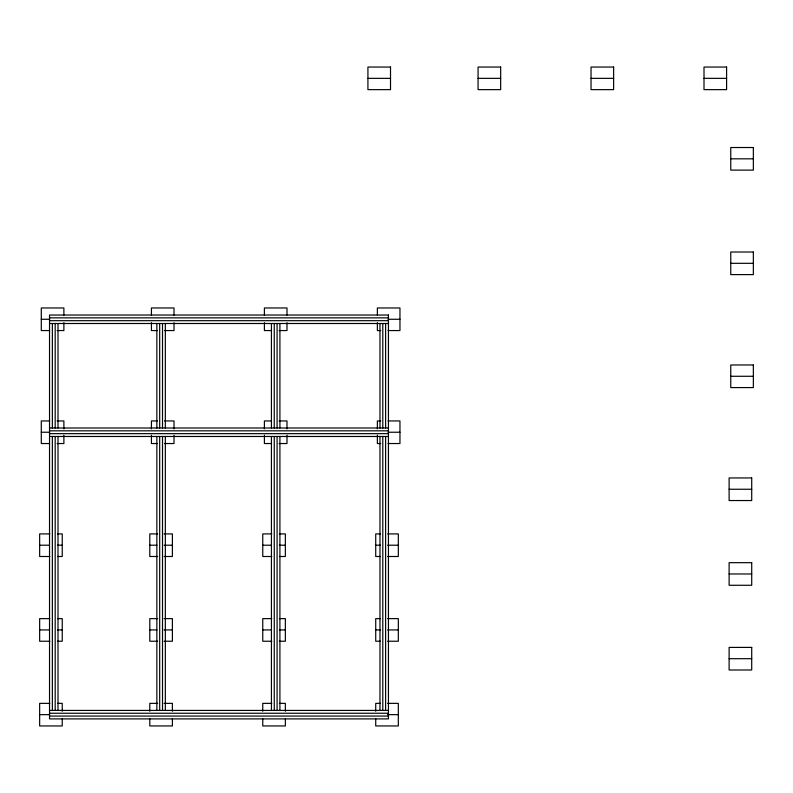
<?xml version="1.0" encoding="UTF-8"?>
<svg xmlns="http://www.w3.org/2000/svg" width="793" height="793" viewBox="0 0 793 793"><rect width="100%" height="100%" fill="white"/><g stroke="black" fill="none" stroke-linecap="round" stroke-linejoin="round"><path stroke-width="1.19" d="M367.922 78.348L390.513 78.348M478.07 78.348L500.661 78.348M591.033 78.348L613.623 78.348M704.006 78.348L726.596 78.348M730.759 158.818L753.35 158.818M730.759 263.316L753.35 263.316M49.533 317.854L388.441 317.854M41.286 319.272L49.612 319.272M388.064 319.272L399.959 319.272M49.533 320.679L388.441 320.679M49.533 323.504L388.441 323.504M49.612 330.562L41.286 330.562L41.286 307.971L63.886 307.971L63.886 315.108M57.106 330.562L63.886 330.562L63.886 322.662M157.381 330.562L151.433 330.562L151.433 322.662M164.508 330.562L174.024 330.562L174.024 322.662M271.533 330.562L264.396 330.562L264.396 322.662M279.086 330.562L286.997 330.562L286.997 322.662M380.759 330.562L377.369 330.562L377.369 322.662M388.064 330.562L399.959 330.562L399.959 307.971L377.369 307.971L377.369 315.108M730.759 376.279L753.35 376.279M49.612 420.944L41.286 420.944L41.286 443.535L49.612 443.535M57.106 420.944L63.886 420.944L63.886 428.844M157.381 420.944L151.433 420.944L151.433 428.844M164.508 420.944L174.024 420.944L174.024 428.844M271.533 420.944L264.396 420.944L264.396 428.844M279.086 420.944L286.997 420.944L286.997 428.844M380.759 420.944L377.369 420.944L377.369 428.844M388.064 420.944L399.959 420.944L399.959 443.535L388.064 443.535M49.533 428.002L388.441 428.002M49.533 430.827L388.441 430.827M41.286 432.235L49.612 432.235M388.064 432.235L399.959 432.235M49.533 433.652L388.441 433.652M49.533 436.477L388.441 436.477M57.106 443.535L63.886 443.535L63.886 435.208M157.381 443.535L151.433 443.535L151.433 435.208M164.508 443.535L174.024 443.535L174.024 435.208M271.533 443.535L264.396 443.535L264.396 435.208M279.086 443.535L286.997 443.535L286.997 435.208M380.759 443.535L377.369 443.535L377.369 435.208M729.114 489.251L751.714 489.251M49.82 533.907L39.65 533.907L39.65 556.498L49.82 556.498M57.483 533.907L62.241 533.907L62.241 556.498L57.483 556.498M157.698 533.907L149.798 533.907L149.798 556.498L157.698 556.498M164.062 533.907L172.388 533.907L172.388 556.498L164.062 556.498M271.801 533.907L262.761 533.907L262.761 556.498L271.801 556.498M279.404 533.907L285.351 533.907L285.351 556.498L279.404 556.498M380.481 533.907L375.723 533.907L375.723 556.498L380.481 556.498M387.618 533.907L398.324 533.907L398.324 556.498L387.618 556.498M39.65 545.207L49.166 545.207M57.483 545.207L62.241 545.207M149.798 545.207L156.925 545.207M164.062 545.207L172.388 545.207M262.761 545.207L271.087 545.207M279.404 545.207L285.351 545.207M375.723 545.207L380.481 545.207M387.618 545.207L398.324 545.207M729.114 573.973L751.714 573.973M49.82 618.629L39.65 618.629L39.65 641.23L49.82 641.23M57.483 618.629L62.241 618.629L62.241 641.23L57.483 641.23M157.698 618.629L149.798 618.629L149.798 641.23L157.698 641.23M164.062 618.629L172.388 618.629L172.388 641.23L164.062 641.23M271.801 618.629L262.761 618.629L262.761 641.23L271.801 641.23M279.404 618.629L285.351 618.629L285.351 641.23L279.404 641.23M380.481 618.629L375.723 618.629L375.723 641.23L380.481 641.23M387.618 618.629L398.324 618.629L398.324 641.23L387.618 641.23M39.65 629.929L49.166 629.929M57.483 629.929L62.241 629.929M149.798 629.929L156.925 629.929M164.062 629.929L172.388 629.929M262.761 629.929L271.087 629.929M279.404 629.929L285.351 629.929M375.723 629.929L380.481 629.929M387.618 629.929L398.324 629.929M729.114 658.696L751.714 658.696M49.82 703.361L39.65 703.361L39.65 725.952L62.241 725.952L62.241 718.815M57.483 703.361L62.241 703.361L62.241 711.262M157.698 703.361L149.798 703.361L149.798 711.262M164.062 703.361L172.388 703.361L172.388 711.262M271.801 703.361L262.761 703.361L262.761 711.262M279.404 703.361L285.351 703.361L285.351 711.262M380.481 703.361L375.723 703.361L375.723 711.262M387.618 703.361L398.324 703.361L398.324 725.952L375.723 725.952L375.723 718.815M49.533 710.419L388.441 710.419M49.533 713.244L388.441 713.244M39.65 714.652L49.166 714.652M387.618 714.652L398.324 714.652M49.533 716.069L388.441 716.069M385.616 323.504L385.616 428.002M385.616 436.477L385.616 710.419M382.791 323.504L382.791 428.002M382.791 436.477L382.791 710.419M379.966 323.504L379.966 428.002M379.966 436.477L379.966 710.419M286.997 315.108L286.997 307.971L264.396 307.971L264.396 315.108M285.351 718.815L285.351 725.952L262.761 725.952L262.761 718.815M279.909 323.504L279.909 428.002M279.909 436.477L279.909 710.419M277.084 323.504L277.084 428.002M277.084 436.477L277.084 710.419M274.259 323.504L274.259 428.002M274.259 436.477L274.259 710.419M271.434 323.504L271.434 428.002M271.434 436.477L271.434 710.419M174.024 315.108L174.024 307.971L151.433 307.971L151.433 315.108M172.388 718.815L172.388 725.952L149.798 725.952L149.798 718.815M165.331 323.504L165.331 428.002M165.331 436.477L165.331 710.419M162.506 323.504L162.506 428.002M162.506 436.477L162.506 710.419M159.68 323.504L159.68 428.002M159.68 436.477L159.68 710.419M156.855 323.504L156.855 428.002M156.855 436.477L156.855 710.419M58.008 323.504L58.008 428.002M58.008 436.477L58.008 710.419M55.183 323.504L55.183 428.002M55.183 436.477L55.183 710.419M52.358 323.504L52.358 428.002M52.358 436.477L52.358 710.419M390.513 67.048L367.922 67.048L367.922 89.639L390.513 89.639L390.513 67.048M500.661 67.048L478.07 67.048L478.07 89.639L500.661 89.639L500.661 67.048M613.623 67.048L591.033 67.048L591.033 89.639L613.623 89.639L613.623 67.048M726.596 67.048L704.006 67.048L704.006 89.639L726.596 89.639L726.596 67.048M753.35 147.518L730.759 147.518L730.759 170.118L753.35 170.118L753.35 147.518M753.35 252.015L730.759 252.015L730.759 274.606L753.35 274.606L753.35 252.015M388.441 315.029L49.533 315.029L49.533 718.894L388.441 718.894L388.441 315.029M753.35 364.978L730.759 364.978L730.759 387.579L753.35 387.579L753.35 364.978M751.714 477.951L729.114 477.951L729.114 500.542L751.714 500.542L751.714 477.951M751.714 562.673L729.114 562.673L729.114 585.274L751.714 585.274L751.714 562.673M751.714 647.405L729.114 647.405L729.114 669.996L751.714 669.996L751.714 647.405"/></g></svg>
